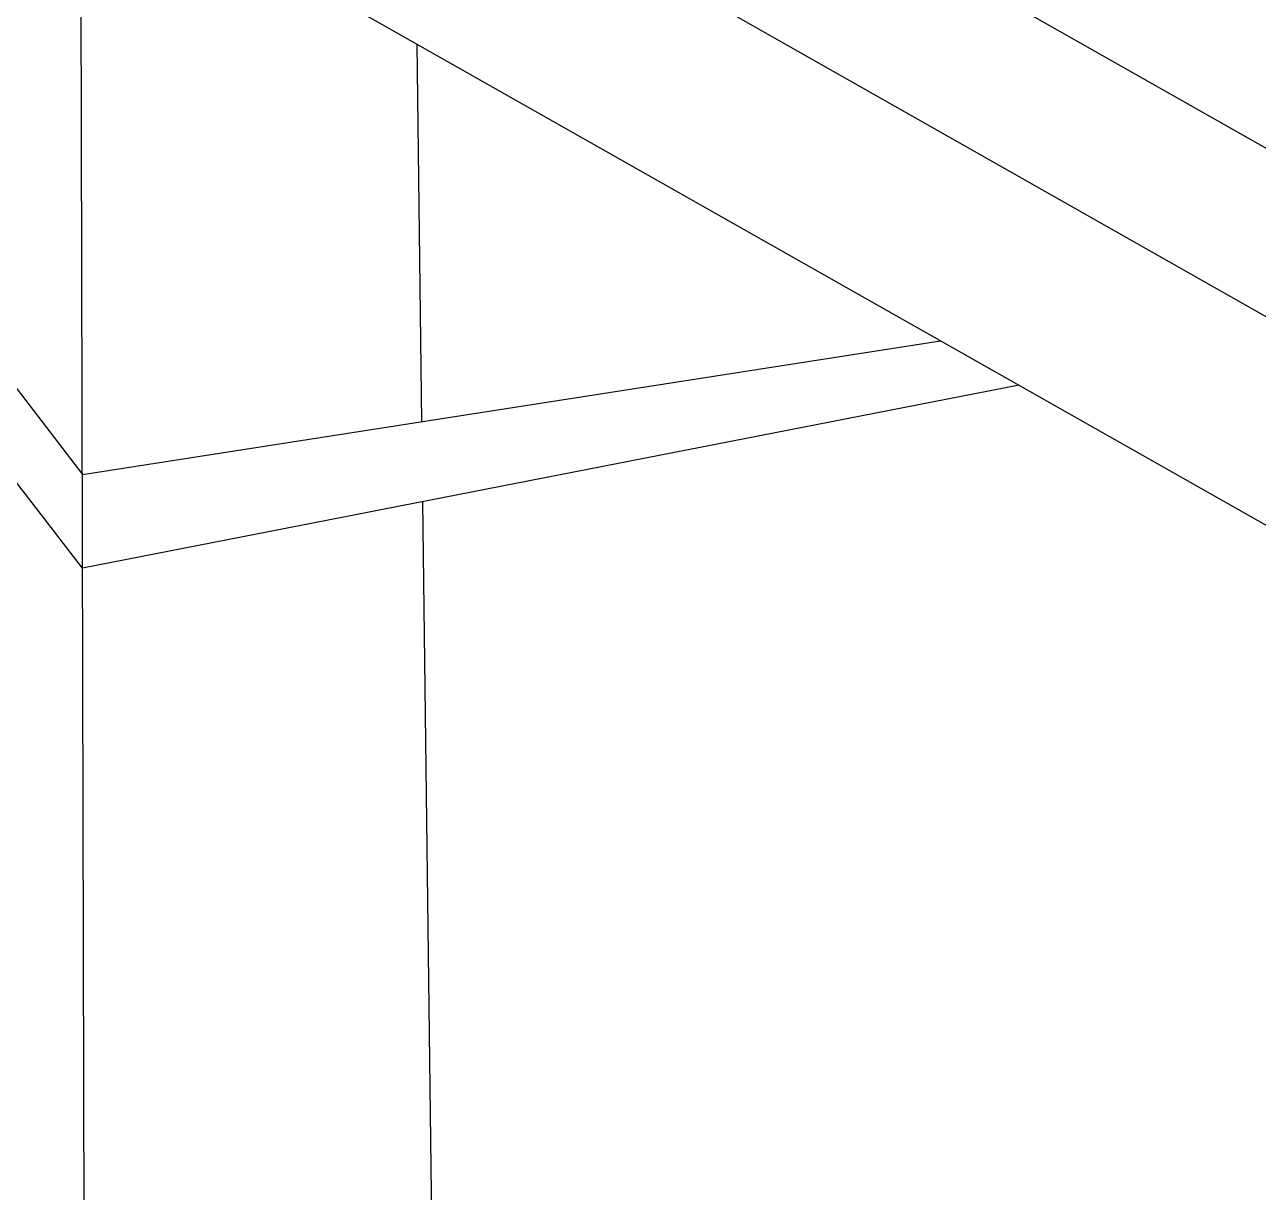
# Model space of a CAD drawing. Header units: metres. Extents: x 324293 to 653279, y 3585589 to 7191434.
# Drawn here: x 334381.646 to 334383.069, y 3600549.855 to 3600551.202 of the extents above; entities that cross this region are included whole.
import ezdxf

# ---------------------------------------------------------------- set-up
doc = ezdxf.new("R2010")
doc.units = ezdxf.units.M
doc.layers.add('Tir bargh', color=10, linetype='Continuous')

# ---------------------------------------------------------------- blocks, each defined once
blk = doc.blocks.new('E')
at = {"layer": 'Tir bargh'}
for p, q in [((0.96012, 5.01545), (-1.09158, 6.20022)), ((-1.14733, 6.16068), (0.89619, 4.97958)), ((-1.15271, 6.07232), (0.89619, 4.89025)), ((-0.0716, 5.14123), (-0.48896, 5.68938)), ((-0.42821, 5.65433), (-0.07139, 5.18138)), ((-0.07015, 5.44776), (-0.07436, 4.66203)), ((0.07346, 5.36491), (0.07424, 5.20291)), ((-0.07139, 5.18138), (0.29714, 5.23586)), ((0.33077, 5.21646), (-0.0716, 5.14123)), ((0.07441, 5.16853), (0.07727, 4.57427))]:
    blk.add_line(p, q, dxfattribs=at)
blk = doc.blocks.new('A$C75730A7A')
at = {"layer": 'Tir bargh'}
blk.add_blockref('E', (1.16074, 0.06701), dxfattribs=at)

msp = doc.modelspace()

# ---------------------------------------------------------------- block references
at = {"color": 84, "xscale": 2.689527432725299, "yscale": 2.689527432725299, "zscale": 2.689527432725299, "rotation": 0.4498703063302869}
msp.add_blockref('A$C75730A7A', (334378.89351, 3600536.5449, 1313.25213), dxfattribs=at)

doc.saveas('drawing.dxf')
